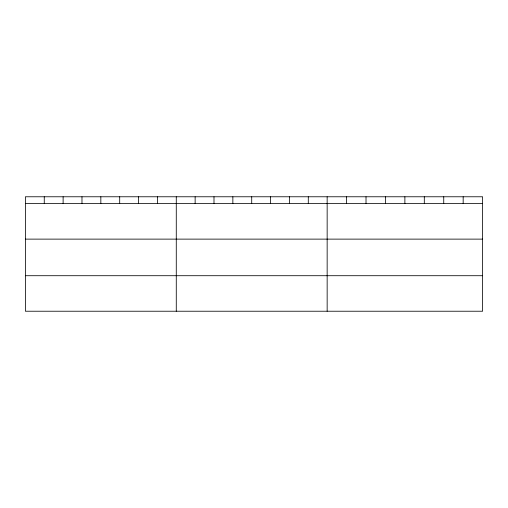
<?xml version="1.0" encoding="UTF-8"?>
<svg xmlns="http://www.w3.org/2000/svg" width="508" height="508" viewBox="0 0 508 508"><rect width="100%" height="100%" fill="white"/><g stroke="black" fill="none" stroke-linecap="round" stroke-linejoin="round"><path stroke-width="0.76" d="M482.6 239.122L482.6 196.774L25.4 196.774L25.4 311.226L482.6 311.226L482.6 239.122L25.4 239.122M25.4 203.606L482.6 203.606M25.4 275.711L482.6 275.711M463.169 196.774L463.169 203.606M443.738 196.774L443.738 203.606M424.307 196.774L424.307 203.606M404.876 196.774L404.876 203.606M385.445 196.774L385.445 203.606M366.014 196.774L366.014 203.606M346.583 196.774L346.583 203.606M327.152 196.774L327.152 311.226M308.293 196.774L308.293 203.606M289.433 196.774L289.433 203.606M270.574 196.774L270.574 203.606M251.714 196.774L251.714 203.606M232.855 196.774L232.855 203.606M213.995 196.774L213.995 203.606M195.136 196.774L195.136 203.606M176.276 196.774L176.276 311.226M157.417 196.774L157.417 203.606M138.557 196.774L138.557 203.606M119.698 196.774L119.698 203.606M100.838 196.774L100.838 203.606M81.978 196.774L81.978 203.606M63.119 196.774L63.119 203.606M44.26 196.774L44.26 203.606"/></g></svg>
